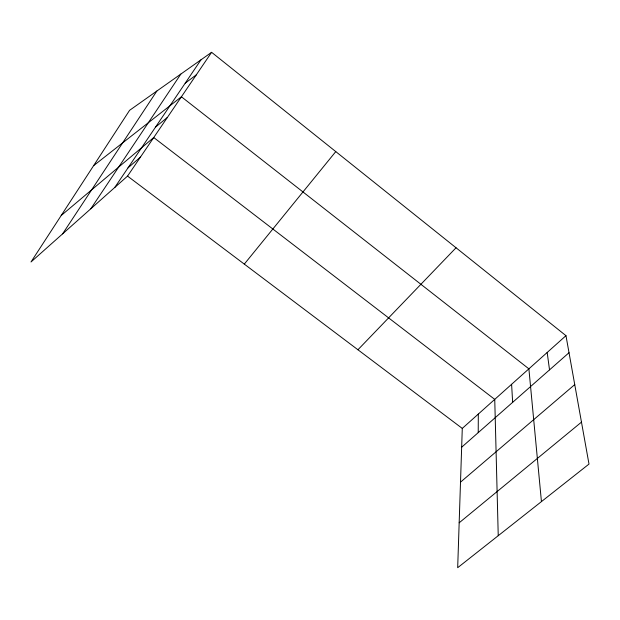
<?xml version="1.0" encoding="UTF-8"?>
<svg xmlns="http://www.w3.org/2000/svg" width="620" height="620" viewBox="0 0 620 620"><rect width="100%" height="100%" fill="white"/><g stroke="black" fill="none" stroke-linecap="round" stroke-linejoin="round"><path stroke-width="0.93" d="M478.221 432.636L478.314 414.075M565.967 335.676L462.28 428.412L457.684 567.695L589 464.078L565.967 335.676L211.606 52.305L129.572 110.337L31 261.973L127.542 176.103L211.606 52.305M62.573 233.887L156.845 91.047M90.791 208.793L180.846 74.067M114.754 187.48L200.973 59.83M244.303 264.112L335.776 151.598M357.934 349.765L456.041 247.767M461.66 447.214L569.028 352.71M127.968 167.911L140.461 157.077M460.505 482.159L574.748 384.609M61.202 215.512L153.737 137.532L494.745 399.381L498.24 535.696M459.164 522.807L581.475 422.127M155.542 127.084L167.385 117.436M93.612 165.656L181.412 96.774L528.891 368.838L541.438 501.603M185.217 83.157L196.284 74.865M127.542 176.103L462.28 428.412M547.181 352.478L549.529 369.877M511.601 384.299L512.655 402.326"/></g></svg>
